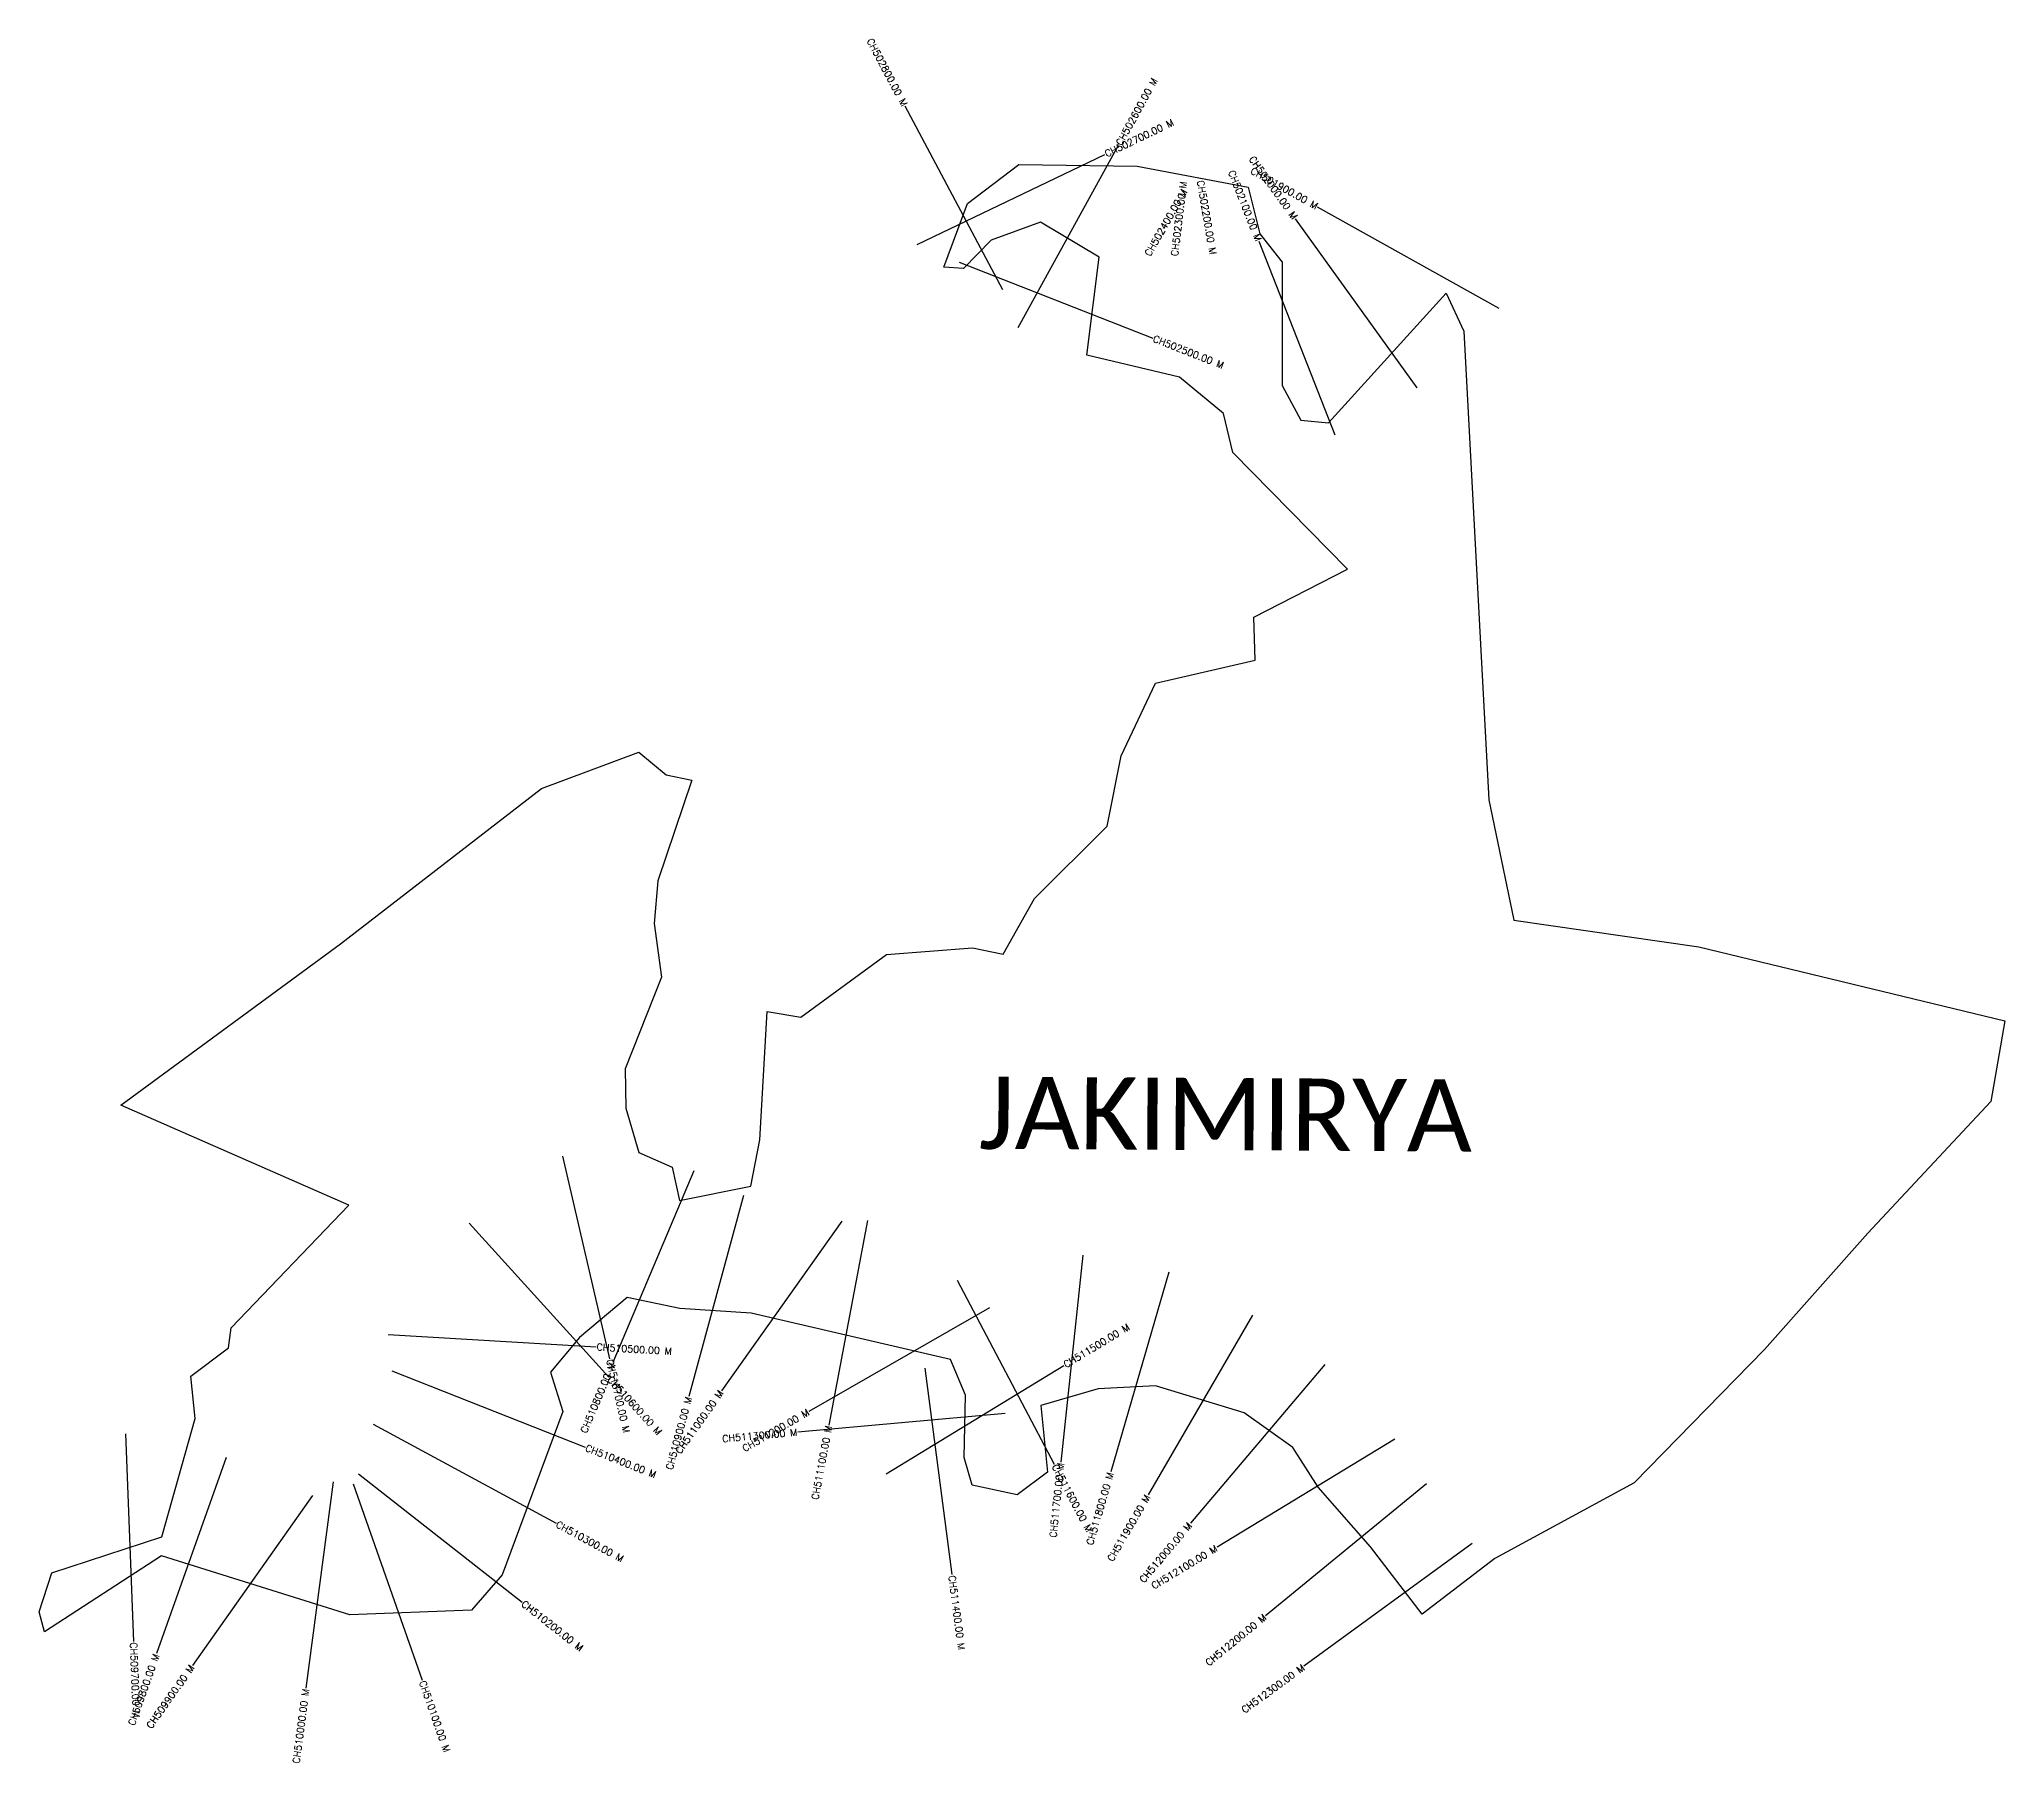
# Model space of a CAD drawing. Header units: metres. Extents: x 314786 to 317620, y 1882443 to 1884928.
import ezdxf
from ezdxf.enums import TextEntityAlignment as Align

# ---------------------------------------------------------------- set-up
doc = ezdxf.new("R2010")
doc.units = ezdxf.units.M
for name, color, linetype in [('CS', 134, 'Continuous'), ('CSMark', 6, 'Continuous'), ('village', 3, 'Continuous'), ('VILLAGE NAME', 250, 'Continuous')]:
    doc.layers.add(name, color=color, linetype=linetype)
doc.styles.get("Standard").update_dxf_attribs({"font": 'simplex.shx'})

msp = doc.modelspace()

# ---------------------------------------------------------------- linework, layer by layer
at = {"color": 6, "flags": 128}
msp.add_lwpolyline([(316395.7, 1883999.5), (316539.4, 1884032.4)], dxfattribs=at)
at = {"layer": 'CS'}
for p, q in [((316175.7, 1884566.4), (316034.7, 1884831.2)), ((316051.9, 1884631.9), (316322.5, 1884761.4)), ((316197.5, 1884512.1), (316342.2, 1884774.9)), ((316773, 1884425.3), (316597.8, 1884668.8)), ((316891.3, 1884539.3), (316629.5, 1884685.8)), ((316654.7, 1884357.1), (316545, 1884636.3)), ((316112.5, 1884606.3), (316391.9, 1884496.9)), ((315540.6, 1883317.6), (315608.5, 1883025.4)), ((315730, 1883296.2), (315613.3, 1883019.8)), ((315801.4, 1883260.7), (315723, 1882971.1)), ((315405.9, 1883220.6), (315607.6, 1882998.6)), ((315943.5, 1883223.9), (315769.9, 1882979.2)), ((315980.5, 1883224.6), (315924.8, 1882929.8)), ((316290.8, 1883174.7), (316259.3, 1882876.3)), ((316109.5, 1883138.5), (316249.7, 1882873.3)), ((316414.7, 1883150.3), (316331.1, 1882862.2)), ((316156.3, 1883098.7), (315896, 1882949.5)), ((316535.8, 1883088.3), (316384.9, 1882829.1)), ((315289.4, 1883060.1), (315588.9, 1883042.5)), ((315294.3, 1883007.9), (315573.4, 1882897.8)), ((316007.2, 1882859.4), (316263.4, 1883015.4)), ((316063, 1883011.6), (316102, 1882714.1)), ((316639.8, 1883017.1), (316446, 1882788.1)), ((316178.8, 1882946.5), (315880, 1882919.7)), ((314910.4, 1882917.3), (314922, 1882617.5)), ((315267.5, 1882931.1), (315531.3, 1882788.2)), ((316741, 1882909.3), (316484.5, 1882753.6)), ((315055.5, 1882883.1), (314955.2, 1882600.3)), ((315246.3, 1882859.5), (315482.4, 1882674.4)), ((315180.3, 1882828.2), (315007.1, 1882583.3)), ((315209.7, 1882847.8), (315170.6, 1882550.4)), ((315238.6, 1882844.9), (315338, 1882561.8)), ((316786.4, 1882845.1), (316554.3, 1882654.9)), ((316852.3, 1882758.9), (316609.8, 1882582.2))]:
    msp.add_line(p, q, dxfattribs=at)
at = {"layer": 'village', "color": 6}
for points in [[(316539.4, 1884032.4, 0), (316537.7, 1884094.5, 0), (316672.7, 1884163.6, 0), (316507.2, 1884331.8, 0), (316493.7, 1884387.9, 0), (316430.5, 1884440.7, 0), (316296.6, 1884472, 0), (316314.6, 1884613.6, 0), (316230, 1884664.1, 0), (316158.9, 1884637.9, 0), (316119, 1884597, 0), (316090.4, 1884599, 0), (316124.4, 1884691, 0), (316198.6, 1884747, 0), (316369.3, 1884744.8, 0), (316529.3, 1884714.4, 0), (316546.2, 1884646.9, 0), (316578.6, 1884606.2, 0), (316578.4, 1884428.3, 0), (316605.2, 1884378.5, 0), (316645.1, 1884374.7, 0), (316815, 1884561.7, 0), (316840.3, 1884506.6, 0), (316864.3, 1884055.4, 0), (316876.2, 1883830.9, 0), (316912.5, 1883657.5, 0), (317179.2, 1883619.4, 0), (317620.3, 1883512.6, 0), (317600.5, 1883396, 0), (317422.8, 1883206.4, 0), (317273.7, 1883038.5, 0), (317086, 1882846.3, 0), (316884.8, 1882737.6, 0), (316780.4, 1882657.2, 0), (316705.8, 1882754.1, 0), (316630.4, 1882840.2, 0), (316593.6, 1882897.3, 0), (316523.5, 1882947.6, 0), (316395.8, 1882986.4, 0), (316313, 1882982, 0), (316230.4, 1882957.8, 0), (316240.2, 1882861.9, 0), (316196.1, 1882829.1, 0), (316131.5, 1882843.1, 0), (316119.7, 1882883.2, 0), (316121.6, 1882972.8, 0)], [(316121.6, 1882972.8, 0), (316100.1, 1883024.2, 0), (315812.7, 1883091.3, 0), (315709.7, 1883097.9, 0), (315634, 1883113.8, 0), (315565.2, 1883055.8, 0), (315523.3, 1883006.2, 0), (315541.3, 1882949.1, 0), (315453.8, 1882714, 0), (315409.3, 1882662.8, 0), (315233.8, 1882656.3, 0), (314962.1, 1882741.3, 0), (314793.7, 1882631.6, 0), (314786.1, 1882660.6, 0), (314804, 1882716.7, 0), (314962.7, 1882768.8, 0), (315010.8, 1882939.4, 0), (315004.7, 1883000.3, 0), (315059.1, 1883041.3, 0), (315062.9, 1883069.9, 0), (315232.3, 1883246.8, 0), (314903.8, 1883390.8, 0), (315220.4, 1883623.5, 0), (315510.1, 1883847.4, 0), (315650.5, 1883899.7, 0), (315689.9, 1883867.4, 0), (315727, 1883859.7, 0), (315678.2, 1883714.4, 0), (315673, 1883652.7, 0), (315683.2, 1883575.3, 0), (315630.9, 1883443.4, 0), (315631.9, 1883386.7, 0), (315650.9, 1883322.8, 0), (315698.5, 1883301.7, 0), (315709.5, 1883253.5, 0), (315812, 1883274.1, 0), (315825.2, 1883340.9, 0), (315835.7, 1883526.2, 0), (315884.1, 1883517.8, 0), (316007.9, 1883608.1, 0), (316131.6, 1883617.8, 0), (316176, 1883608.7, 0), (316221.4, 1883689, 0), (316325.9, 1883793.1, 0), (316346.4, 1883894.4, 0), (316395.7, 1883999.5, 0)]]:
    msp.add_polyline3d(points, dxfattribs=at)

# ---------------------------------------------------------------- texts
at = {"layer": 'CSMark'}
for s, rotation, p in [('CH502800.00 M', 298.0347, (316034.3, 1884832.1)), ('CH502000.00 M', 305.7366, (316597.2, 1884669.6)), ('CH502200.00 M', 279.7501, (316478.8, 1884617.4)), ('CH502100.00 M', 291.4594, (316544.6, 1884637.2)), ('CH501900.00 M', 330.7724, (316628.7, 1884686.3)), ('CH510800.00 M', 67.0948, (315612.9, 1883018.9)), ('CH510900.00 M', 74.8561, (315722.7, 1882970.2)), ('CH511000.00 M', 54.6439, (315769.3, 1882978.4)), ('CH511200.00 M', 29.8227, (315895.1, 1882949)), ('CH511300.00 M', 5.1206, (315879, 1882919.6)), ('CH511100.00 M', 79.3027, (315924.6, 1882928.8)), ('CH511700.00 M', 83.9793, (316259.2, 1882875.3)), ('CH511800.00 M', 73.8157, (316330.8, 1882861.3)), ('CH511900.00 M', 59.8019, (316384.4, 1882828.2)), ('CH512000.00 M', 49.7659, (316445.4, 1882787.3)), ('CH512100.00 M', 31.2569, (316483.7, 1882753.1)), ('CH512200.00 M', 39.3287, (316553.5, 1882654.3)), ('CH509800.00 M', 70.477, (314954.9, 1882599.4)), ('CH509900.00 M', 54.7295, (315006.5, 1882582.5)), ('CH512300.00 M', 36.0832, (316609, 1882581.6)), ('CH510000.00 M', 82.5088, (315170.5, 1882549.4))]:
    msp.add_text(s, height=10, rotation=rotation, dxfattribs=at).set_placement(p, align=Align.MIDDLE_RIGHT)
for s, rotation, p in [('CH502600.00 M', 61.1757, (316342.6, 1884775.8)), ('CH502700.00 M', 25.563, (316323.4, 1884761.8)), ('CH502300.00 M', 83.0891, (316423, 1884615)), ('CH502400.00 M', 60.2723, (316383.9, 1884616.2)), ('CH502500.00 M', 338.6114, (316392.8, 1884496.6)), ('CH511500.00 M', 31.3417, (316264.3, 1883015.9)), ('CH510500.00 M', 356.6309, (315589.9, 1883042.4)), ('CH510700.00 M', 283.0838, (315608.7, 1883024.4)), ('CH510600.00 M', 312.2559, (315608.3, 1882997.8)), ('CH510400.00 M', 338.4844, (315574.3, 1882897.5)), ('CH511600.00 M', 297.8612, (316250.2, 1882872.4)), ('CH510300.00 M', 331.5706, (315532.2, 1882787.8)), ('CH511400.00 M', 277.4672, (316102.1, 1882713.1)), ('CH510200.00 M', 321.9076, (315483.2, 1882673.8)), ('CH509700.00 M', 272.2149, (314922, 1882616.5)), ('CH510100.00 M', 289.3463, (315338.4, 1882560.9))]:
    msp.add_text(s, height=10, rotation=rotation, dxfattribs=at).set_placement(p, align=Align.MIDDLE_LEFT)
at = {"layer": 'VILLAGE NAME', "insert": (316141.4, 1883432.1), "char_height": 104.042, "attachment_point": 1, "rotation": 359.6762}
msp.add_mtext_dynamic_manual_height_columns('{\\fCalibri|b0|i0|c0|p34;JAKIMIRYA}', width=1142.412, gutter_width=520.2, heights=[0], dxfattribs=at)

doc.saveas('drawing.dxf')
